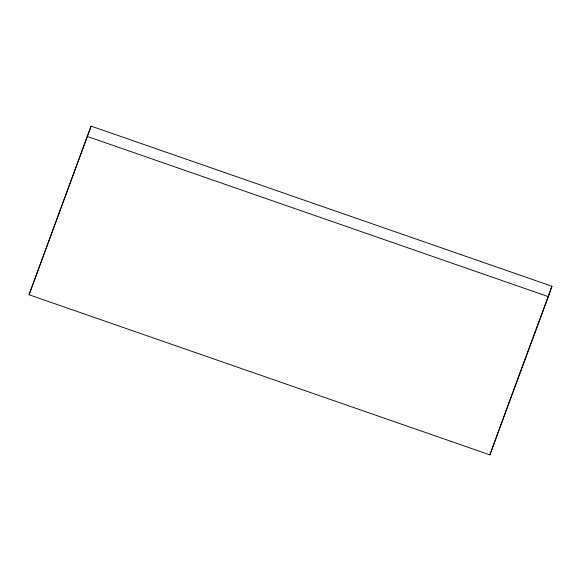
<?xml version="1.0" encoding="UTF-8"?>
<svg xmlns="http://www.w3.org/2000/svg" width="581" height="581" viewBox="0 0 581 581"><rect width="100%" height="100%" fill="white"/><g stroke="black" fill="none" stroke-linecap="round" stroke-linejoin="round"><path stroke-width="0.87" d="M29.05 294.756L91.108 126.128L551.95 286.244L548.384 296.651L489.892 454.872L29.05 294.756L91.108 126.128M489.892 454.872L507.925 405.335M508.549 403.635L551.95 286.244M87.542 136.535L548.384 296.651"/></g></svg>
